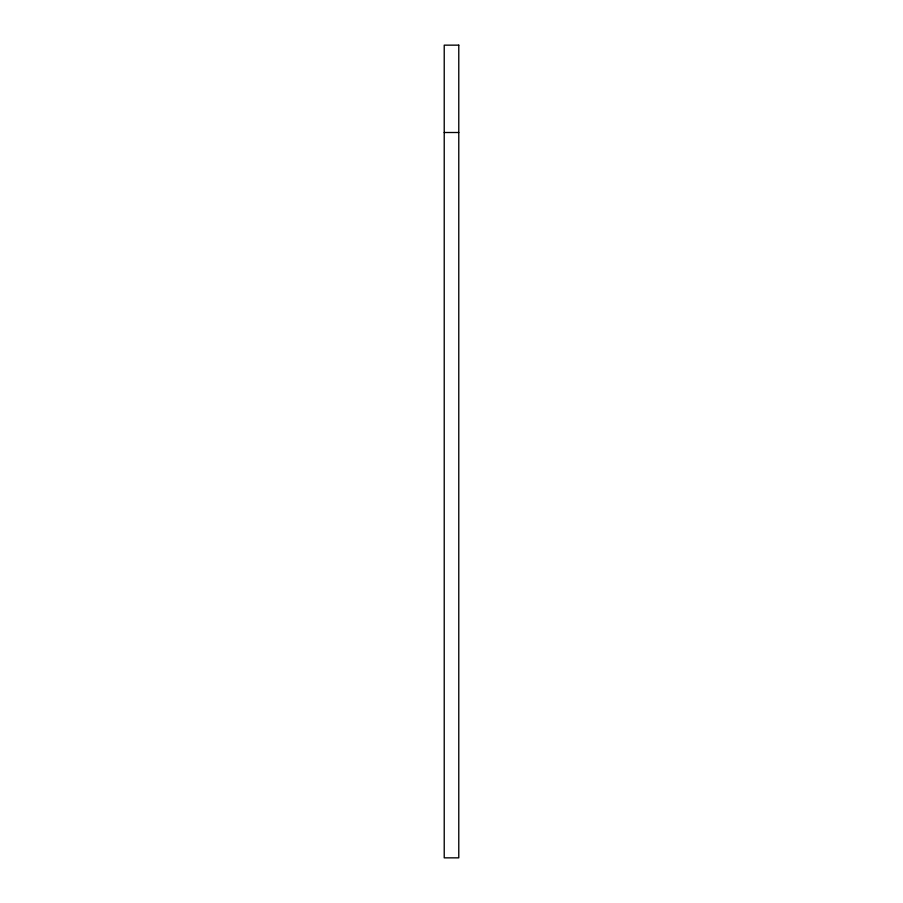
<?xml version="1.0" encoding="UTF-8"?>
<svg xmlns="http://www.w3.org/2000/svg" width="903" height="903" viewBox="0 0 903 903"><rect width="100%" height="100%" fill="white"/><g stroke="black" fill="none" stroke-linecap="round" stroke-linejoin="round"><path stroke-width="1.35" d="M444.22 132.504L458.78 132.504M458.78 45.15L444.22 45.15L444.22 857.85L458.78 857.85L458.78 45.15"/></g></svg>
